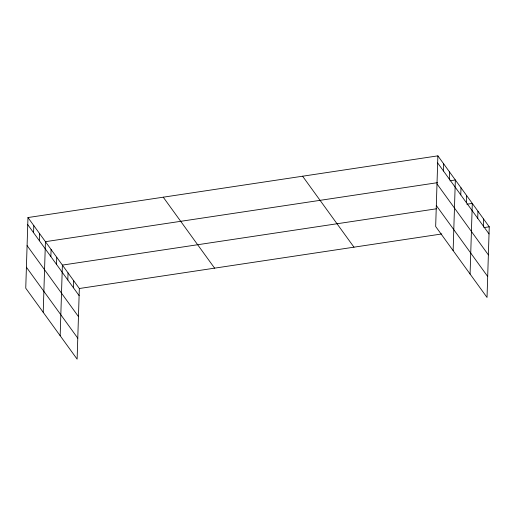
<?xml version="1.0" encoding="UTF-8"?>
<svg xmlns="http://www.w3.org/2000/svg" width="515" height="515" viewBox="0 0 515 515"><rect width="100%" height="100%" fill="white"/><g stroke="black" fill="none" stroke-linecap="round" stroke-linejoin="round"><path stroke-width="0.77" d="M27.971 217.549L25.75 288.188L77.121 359.148L79.336 288.509L27.971 217.549L437.879 155.852L489.25 226.812L487.029 297.451L435.664 226.491L437.879 155.852M33.572 232.696L33.79 225.589M39.391 240.737L39.616 233.63M43.215 312.315L45.436 241.677L437.467 182.671M50.863 256.586L51.088 249.479M56.515 264.395L56.734 257.288M60.165 335.728L62.386 265.096L436.54 208.781M67.813 280.005L68.038 272.899M73.465 287.808L73.69 280.707M443.479 170.999L443.705 163.892M449.299 179.04L449.524 171.939M453.129 250.618L455.344 179.98L449.904 180.797M460.777 194.889L460.996 187.782M466.423 202.698L466.648 195.591M470.079 274.038L472.3 203.399L466.854 204.217M477.727 218.309L477.946 211.202M483.379 226.111L483.598 219.01M79.336 288.509L441.825 233.952M483.81 227.636L489.25 226.812M437.66 162.959L489.025 233.919M436.997 183.919L488.368 254.886M436.321 205.524L487.692 276.484M302.608 176.214L353.979 247.174M163.242 197.187L214.607 268.154M27.746 224.649L79.117 295.616M27.089 245.616L78.454 316.583M26.407 267.221L77.778 338.181"/></g></svg>
